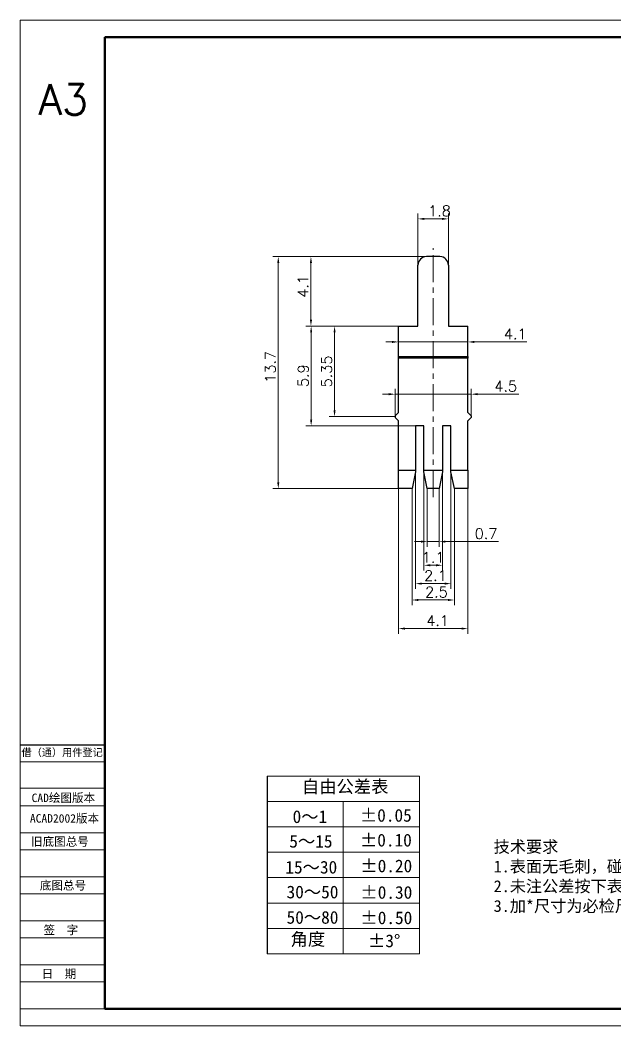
# Model space of a CAD drawing. Header units: millimetres. Extents: x 3086.9 to 3170.9, y 1665.3 to 1724.7.
# Drawn here: x 3086.9 to 3122, y 1665.3 to 1724.7 of the extents above; entities that cross this region are included whole.
import ezdxf

# ---------------------------------------------------------------- set-up
doc = ezdxf.new("R2010")
doc.units = ezdxf.units.MM
doc.linetypes.add('CENTER', pattern=[50.8, 31.75, -6.35, 6.35, -6.35])
for name, color, linetype, lineweight in [('中心线', 1, 'CENTER', 9), ('实线', 7, 'Continuous', 25), ('尺寸标注', 2, 'Continuous', 9), ('引导线', 6, 'Continuous', 9), ('文本', 3, 'Continuous', 15), ('粗实线', 9, 'Continuous', 50)]:
    doc.layers.add(name, color=color, linetype=linetype, lineweight=lineweight)
doc.styles.add('st', font='txt.shx')
doc.styles.get("Standard").update_dxf_attribs({"font": 'simfang.ttf'})
doc.dimstyles.new('st', dxfattribs={"dimscale": 0.25, "dimtxt": 2.5, "dimasz": 1.5, "dimexe": 1.25, "dimexo": 0, "dimtad": 1, "dimtoh": 1, "dimdec": 3, "dimdsep": 46, "dimtxsty": 'st', "dimcen": 0, "dimclrd": 256, "dimclre": 256, "dimclrt": 3, "dimadec": 3, "dimazin": 2, "dimtfac": 1, "dimtdec": 3, "dimtmove": 0, "dimatfit": 1, "dimfxl": 0, "dimlwd": -1, "dimlwe": -1, "dimarcsym": 0})

# ---------------------------------------------------------------- blocks, each defined once
blk = doc.blocks.new('*D106')
at = {"layer": 'Defpoints', "color": 0, "ltscale": 0.2, "transparency": 16777216}
for p in [(3109.26, 1697.054), (3113.36, 1697.054), (3113.36, 1688.788)]:
    blk.add_point(p, dxfattribs=at)
at = {"layer": '尺寸标注', "ltscale": 0.2, "transparency": 16777216}
for p, q in [((3109.26, 1697.054), (3109.26, 1688.476)), ((3113.36, 1697.054), (3113.36, 1688.476)), ((3109.635, 1688.788), (3112.985, 1688.788))]:
    blk.add_line(p, q, dxfattribs=at)
for points in [[(3109.635, 1688.851), (3109.635, 1688.726), (3109.26, 1688.788)], [(3112.985, 1688.851), (3112.985, 1688.726), (3113.36, 1688.788)]]:
    blk.add_solid(points, dxfattribs=at)
at = {"layer": '尺寸标注', "color": 3, "ltscale": 0.2, "transparency": 16777216, "insert": (3111.573, 1689.257), "char_height": 0.625, "attachment_point": 5, "style": 'st'}
blk.add_mtext('4.1', dxfattribs=at)
blk = doc.blocks.new('*D107')
at = {"layer": 'Defpoints', "color": 0, "ltscale": 0.2, "transparency": 16777216}
for p in [(3110.06, 1697.054), (3112.56, 1697.054), (3112.56, 1690.477)]:
    blk.add_point(p, dxfattribs=at)
at = {"layer": '尺寸标注', "ltscale": 0.2, "transparency": 16777216}
for p, q in [((3110.06, 1697.054), (3110.06, 1690.164)), ((3112.56, 1697.054), (3112.56, 1690.164)), ((3110.435, 1690.477), (3112.185, 1690.477))]:
    blk.add_line(p, q, dxfattribs=at)
for points in [[(3110.435, 1690.539), (3110.435, 1690.414), (3110.06, 1690.477)], [(3112.185, 1690.539), (3112.185, 1690.414), (3112.56, 1690.477)]]:
    blk.add_solid(points, dxfattribs=at)
at = {"layer": '尺寸标注', "color": 3, "ltscale": 0.2, "transparency": 16777216, "insert": (3111.501, 1690.945), "char_height": 0.625, "attachment_point": 5, "style": 'st'}
blk.add_mtext('2.5', dxfattribs=at)
blk = doc.blocks.new('*D108')
at = {"layer": 'Defpoints', "color": 0, "ltscale": 0.2, "transparency": 16777216}
for p in [(3110.26, 1698.104), (3112.36, 1698.154), (3112.36, 1691.443)]:
    blk.add_point(p, dxfattribs=at)
at = {"layer": '尺寸标注', "ltscale": 0.2, "transparency": 16777216}
for p, q in [((3110.26, 1698.104), (3110.26, 1691.13)), ((3112.36, 1698.154), (3112.36, 1691.13)), ((3110.635, 1691.443), (3111.985, 1691.443))]:
    blk.add_line(p, q, dxfattribs=at)
for points in [[(3110.635, 1691.505), (3110.635, 1691.38), (3110.26, 1691.443)], [(3111.985, 1691.505), (3111.985, 1691.38), (3112.36, 1691.443)]]:
    blk.add_solid(points, dxfattribs=at)
at = {"layer": '尺寸标注', "color": 3, "ltscale": 0.2, "transparency": 16777216, "insert": (3111.442, 1691.911), "char_height": 0.625, "attachment_point": 5, "style": 'st'}
blk.add_mtext('2.1', dxfattribs=at)
blk = doc.blocks.new('*D109')
at = {"layer": 'Defpoints', "color": 0, "ltscale": 0.2, "transparency": 16777216}
for p in [(3110.76, 1698.154), (3111.86, 1698.154), (3111.86, 1692.527)]:
    blk.add_point(p, dxfattribs=at)
at = {"layer": '尺寸标注', "ltscale": 0.2, "transparency": 16777216}
for p, q in [((3110.76, 1698.154), (3110.76, 1692.215)), ((3111.86, 1698.154), (3111.86, 1692.215)), ((3111.135, 1692.527), (3111.485, 1692.527))]:
    blk.add_line(p, q, dxfattribs=at)
for points in [[(3111.135, 1692.59), (3111.135, 1692.465), (3110.76, 1692.527)], [(3111.485, 1692.59), (3111.485, 1692.465), (3111.86, 1692.527)]]:
    blk.add_solid(points, dxfattribs=at)
at = {"layer": '尺寸标注', "color": 3, "ltscale": 0.2, "transparency": 16777216, "insert": (3111.31, 1692.996), "char_height": 0.625, "attachment_point": 5, "style": 'st'}
blk.add_mtext('1.1', dxfattribs=at)
blk = doc.blocks.new('*D110')
at = {"layer": 'Defpoints', "color": 0, "ltscale": 0.2, "transparency": 16777216}
for p in [(3110.96, 1697.054), (3111.66, 1697.054), (3111.66, 1693.924)]:
    blk.add_point(p, dxfattribs=at)
at = {"layer": '尺寸标注', "ltscale": 0.2, "transparency": 16777216}
for p, q in [((3110.96, 1697.054), (3110.96, 1693.611)), ((3111.66, 1697.054), (3111.66, 1693.611)), ((3110.585, 1693.924), (3110.21, 1693.924)), ((3110.96, 1693.924), (3111.66, 1693.924)), ((3112.035, 1693.924), (3115.159, 1693.924))]:
    blk.add_line(p, q, dxfattribs=at)
for points in [[(3110.585, 1693.986), (3110.585, 1693.861), (3110.96, 1693.924)], [(3112.035, 1693.986), (3112.035, 1693.861), (3111.66, 1693.924)]]:
    blk.add_solid(points, dxfattribs=at)
at = {"layer": '尺寸标注', "color": 3, "ltscale": 0.2, "transparency": 16777216, "insert": (3114.43, 1694.393), "char_height": 0.625, "attachment_point": 5, "style": 'st'}
blk.add_mtext('0.7', dxfattribs=at)
blk = doc.blocks.new('*D111')
at = {"layer": 'Defpoints', "color": 0, "ltscale": 0.2, "transparency": 16777216}
for p in [(3102.16, 1710.754), (3110.91, 1710.754), (3109.26, 1697.054)]:
    blk.add_point(p, dxfattribs=at)
at = {"layer": '尺寸标注', "ltscale": 0.2, "transparency": 16777216}
for p, q in [((3110.91, 1710.754), (3101.848, 1710.754)), ((3102.16, 1697.429), (3102.16, 1710.379)), ((3109.26, 1697.054), (3101.848, 1697.054))]:
    blk.add_line(p, q, dxfattribs=at)
for points in [[(3102.098, 1710.379), (3102.223, 1710.379), (3102.16, 1710.754)], [(3102.098, 1697.429), (3102.223, 1697.429), (3102.16, 1697.054)]]:
    blk.add_solid(points, dxfattribs=at)
at = {"layer": '尺寸标注', "color": 3, "ltscale": 0.2, "transparency": 16777216, "insert": (3101.692, 1704.245), "char_height": 0.625, "attachment_point": 5, "rotation": 90, "style": 'st'}
blk.add_mtext('13.7', dxfattribs=at)
blk = doc.blocks.new('*D112')
at = {"layer": 'Defpoints', "color": 0, "ltscale": 0.2, "transparency": 16777216}
for p in [(3104.101, 1706.654), (3109.26, 1706.654), (3110.26, 1700.754)]:
    blk.add_point(p, dxfattribs=at)
at = {"layer": '尺寸标注', "ltscale": 0.2, "transparency": 16777216}
for p, q in [((3109.26, 1706.654), (3103.789, 1706.654)), ((3104.101, 1701.129), (3104.101, 1706.279)), ((3110.26, 1700.754), (3103.789, 1700.754))]:
    blk.add_line(p, q, dxfattribs=at)
for points in [[(3104.039, 1706.279), (3104.164, 1706.279), (3104.101, 1706.654)], [(3104.039, 1701.129), (3104.164, 1701.129), (3104.101, 1700.754)]]:
    blk.add_solid(points, dxfattribs=at)
at = {"layer": '尺寸标注', "color": 3, "ltscale": 0.2, "transparency": 16777216, "insert": (3103.633, 1703.723), "char_height": 0.625, "attachment_point": 5, "rotation": 90, "style": 'st'}
blk.add_mtext('5.9', dxfattribs=at)
blk = doc.blocks.new('*D113')
at = {"layer": 'Defpoints', "color": 0, "ltscale": 0.2, "transparency": 16777216}
for p in [(3105.485, 1706.654), (3109.26, 1706.654), (3109.06, 1701.304)]:
    blk.add_point(p, dxfattribs=at)
at = {"layer": '尺寸标注', "ltscale": 0.2, "transparency": 16777216}
for p, q in [((3109.26, 1706.654), (3105.173, 1706.654)), ((3105.485, 1701.679), (3105.485, 1706.279)), ((3109.06, 1701.304), (3105.173, 1701.304))]:
    blk.add_line(p, q, dxfattribs=at)
for points in [[(3105.423, 1706.279), (3105.548, 1706.279), (3105.485, 1706.654)], [(3105.423, 1701.679), (3105.548, 1701.679), (3105.485, 1701.304)]]:
    blk.add_solid(points, dxfattribs=at)
at = {"layer": '尺寸标注', "color": 3, "ltscale": 0.2, "transparency": 16777216, "insert": (3105.017, 1703.972), "char_height": 0.625, "attachment_point": 5, "rotation": 90, "style": 'st'}
blk.add_mtext('5.35', dxfattribs=at)
blk = doc.blocks.new('*D114')
at = {"layer": 'Defpoints', "color": 0, "ltscale": 0.2, "transparency": 16777216}
for p in [(3104.09, 1710.754), (3110.91, 1710.754), (3109.26, 1706.654)]:
    blk.add_point(p, dxfattribs=at)
at = {"layer": '尺寸标注', "ltscale": 0.2, "transparency": 16777216}
for p, q in [((3110.91, 1710.754), (3103.778, 1710.754)), ((3104.09, 1707.029), (3104.09, 1710.379)), ((3109.26, 1706.654), (3103.778, 1706.654))]:
    blk.add_line(p, q, dxfattribs=at)
for points in [[(3104.028, 1710.379), (3104.153, 1710.379), (3104.09, 1710.754)], [(3104.028, 1707.029), (3104.153, 1707.029), (3104.09, 1706.654)]]:
    blk.add_solid(points, dxfattribs=at)
at = {"layer": '尺寸标注', "color": 3, "ltscale": 0.2, "transparency": 16777216, "insert": (3103.622, 1708.997), "char_height": 0.625, "attachment_point": 5, "rotation": 90, "style": 'st'}
blk.add_mtext('4.1', dxfattribs=at)
blk = doc.blocks.new('*D115')
at = {"layer": 'Defpoints', "color": 0, "ltscale": 0.2, "transparency": 16777216}
for p in [(3109.26, 1705.754), (3113.36, 1705.754), (3113.36, 1705.717)]:
    blk.add_point(p, dxfattribs=at)
at = {"layer": '尺寸标注', "ltscale": 0.2, "transparency": 16777216}
for p, q in [((3108.885, 1705.717), (3108.51, 1705.717)), ((3109.26, 1705.754), (3109.26, 1705.404)), ((3109.26, 1705.717), (3113.36, 1705.717)), ((3113.36, 1705.754), (3113.36, 1705.404)), ((3113.735, 1705.717), (3116.835, 1705.717))]:
    blk.add_line(p, q, dxfattribs=at)
for points in [[(3108.885, 1705.779), (3108.885, 1705.654), (3109.26, 1705.717)], [(3113.735, 1705.779), (3113.735, 1705.654), (3113.36, 1705.717)]]:
    blk.add_solid(points, dxfattribs=at)
at = {"layer": '尺寸标注', "color": 3, "ltscale": 0.2, "transparency": 16777216, "insert": (3116.158, 1706.186), "char_height": 0.625, "attachment_point": 5, "style": 'st'}
blk.add_mtext('4.1', dxfattribs=at)
blk = doc.blocks.new('*D116')
at = {"layer": 'Defpoints', "color": 0, "ltscale": 0.2, "transparency": 16777216}
for p in [(3113.56, 1702.631), (3109.06, 1701.304), (3113.56, 1701.304)]:
    blk.add_point(p, dxfattribs=at)
at = {"layer": '尺寸标注', "ltscale": 0.2, "transparency": 16777216}
for p, q in [((3108.685, 1702.631), (3108.31, 1702.631)), ((3109.06, 1701.304), (3109.06, 1702.944)), ((3109.06, 1702.631), (3113.56, 1702.631)), ((3113.56, 1701.304), (3113.56, 1702.944)), ((3113.935, 1702.631), (3116.373, 1702.631))]:
    blk.add_line(p, q, dxfattribs=at)
for points in [[(3108.685, 1702.694), (3108.685, 1702.569), (3109.06, 1702.631)], [(3113.935, 1702.694), (3113.935, 1702.569), (3113.56, 1702.631)]]:
    blk.add_solid(points, dxfattribs=at)
at = {"layer": '尺寸标注', "color": 3, "ltscale": 0.2, "transparency": 16777216, "insert": (3115.592, 1703.1), "char_height": 0.625, "attachment_point": 5, "style": 'st'}
blk.add_mtext('4.5', dxfattribs=at)
blk = doc.blocks.new('*D131')
at = {"layer": 'Defpoints', "color": 0, "ltscale": 0.2, "transparency": 16777216}
for p in [(3112.21, 1712.984), (3110.41, 1710.254), (3112.21, 1710.254)]:
    blk.add_point(p, dxfattribs=at)
at = {"layer": '尺寸标注', "ltscale": 0.2, "transparency": 16777216}
for p, q in [((3110.41, 1710.254), (3110.41, 1713.297)), ((3112.21, 1710.254), (3112.21, 1713.297)), ((3110.785, 1712.984), (3111.835, 1712.984))]:
    blk.add_line(p, q, dxfattribs=at)
for points in [[(3110.785, 1713.047), (3110.785, 1712.922), (3110.41, 1712.984)], [(3111.835, 1713.047), (3111.835, 1712.922), (3112.21, 1712.984)]]:
    blk.add_solid(points, dxfattribs=at)
at = {"layer": '尺寸标注', "color": 3, "ltscale": 0.2, "transparency": 16777216, "insert": (3111.682, 1713.453), "char_height": 0.625, "attachment_point": 5, "style": 'st'}
blk.add_mtext('1.8', dxfattribs=at)

msp = doc.modelspace()

# ---------------------------------------------------------------- linework, layer by layer
at = {"color": 7, "linetype": 'Continuous', "lineweight": 25}
for p, q in [((3111.7104, 1710.7537), (3110.9104, 1710.7537)), ((3110.4104, 1706.6537), (3110.4104, 1710.2537)), ((3112.2104, 1710.2537), (3112.2104, 1706.6537)), ((3109.2604, 1706.6537), (3110.4104, 1706.6537)), ((3109.2604, 1704.8537), (3109.2604, 1706.6537)), ((3112.2104, 1706.6537), (3113.3604, 1706.6537)), ((3113.3604, 1704.8537), (3113.3604, 1706.6537)), ((3109.2604, 1704.7537), (3109.2604, 1704.8537)), ((3109.2604, 1704.8537), (3113.3604, 1704.8537)), ((3113.3604, 1704.8537), (3113.3604, 1704.7537)), ((3113.3604, 1704.7537), (3109.2604, 1704.7537)), ((3109.2604, 1701.5537), (3109.2604, 1704.7537)), ((3113.3604, 1701.5537), (3113.3604, 1704.7537)), ((3109.2604, 1701.5537), (3109.0604, 1701.3537)), ((3109.0604, 1701.3537), (3109.0604, 1701.2537)), ((3109.0604, 1701.2537), (3109.2604, 1701.0537)), ((3113.5604, 1701.3537), (3113.3604, 1701.5537)), ((3113.3604, 1701.0537), (3113.5604, 1701.2537)), ((3113.5604, 1701.3537), (3113.5604, 1701.2537)), ((3109.2604, 1698.1537), (3109.2604, 1701.0537)), ((3110.7604, 1700.7537), (3110.2604, 1700.7537)), ((3110.2604, 1700.7537), (3110.2604, 1698.1537)), ((3110.7604, 1698.1537), (3110.7604, 1700.7537)), ((3112.3604, 1700.7537), (3111.8604, 1700.7537)), ((3111.8604, 1700.7537), (3111.8604, 1698.1537)), ((3112.3604, 1698.1537), (3112.3604, 1700.7537)), ((3113.3604, 1698.1537), (3113.3604, 1701.0537)), ((3109.2604, 1698.1537), (3110.2604, 1698.1537)), ((3109.2604, 1697.0537), (3109.2604, 1698.1537)), ((3110.2604, 1698.0537), (3110.0604, 1697.0537)), ((3110.2604, 1698.1537), (3110.2604, 1698.0537)), ((3110.7604, 1698.1537), (3111.8604, 1698.1537)), ((3110.7604, 1698.0537), (3110.7604, 1698.1537)), ((3110.9604, 1697.0537), (3110.7604, 1698.0537)), ((3111.8604, 1698.0537), (3111.6604, 1697.0537)), ((3111.8604, 1698.1537), (3111.8604, 1698.0537)), ((3112.3604, 1698.1537), (3113.3604, 1698.1537)), ((3112.3604, 1698.0537), (3112.3604, 1698.1537)), ((3112.5604, 1697.0537), (3112.3604, 1698.0537)), ((3113.3604, 1698.1537), (3113.3604, 1697.0537)), ((3110.0604, 1697.0537), (3109.2604, 1697.0537)), ((3111.6604, 1697.0537), (3110.9604, 1697.0537)), ((3113.3604, 1697.0537), (3112.5604, 1697.0537))]:
    msp.add_line(p, q, dxfattribs=at)
at = {"lineweight": 13}
for p, q in [((3101.5024, 1680.0787), (3110.5024, 1680.0787)), ((3110.5024, 1680.0787), (3110.5024, 1669.5787)), ((3110.5024, 1678.5787), (3101.5024, 1678.5787)), ((3106.0024, 1678.5787), (3106.0024, 1669.5787)), ((3110.5024, 1677.0787), (3101.5024, 1677.0787)), ((3110.5024, 1675.5787), (3101.5024, 1675.5787)), ((3110.5024, 1674.0787), (3101.5024, 1674.0787)), ((3110.5024, 1672.5787), (3101.5024, 1672.5787)), ((3110.5024, 1671.0787), (3101.5024, 1671.0787)), ((3110.5024, 1669.5787), (3101.5024, 1669.5787))]:
    msp.add_line(p, q, dxfattribs=at)
at = {"color": 7, "linetype": 'Continuous', "lineweight": 25}
for centre, start, end in [((3110.9104, 1710.2537), 90, 180), ((3111.7104, 1710.2537), 0, 90)]:
    msp.add_arc(centre, 0.5, start, end, dxfattribs=at)
at = {"layer": '中心线', "ltscale": 0.05}
msp.add_line((3111.3104, 1696.5537), (3111.3104, 1711.2537), dxfattribs=at)
at = {"layer": '实线'}
for p, q in [((3086.9125, 1681.9236), (3091.9125, 1681.9236)), ((3091.9125, 1666.3236), (3091.9125, 1677.5236)), ((3091.9125, 1677.5236), (3091.9125, 1666.3236))]:
    msp.add_line(p, q, dxfattribs=at)
at = {"layer": '实线', "ltscale": 0.2}
msp.add_line((3101.5024, 1680.0787), (3101.5024, 1669.5787), dxfattribs=at)
at = {"layer": '引导线'}
for p, q in [((3086.9125, 1724.7236), (3170.9125, 1724.7236)), ((3086.9125, 1665.3236), (3086.9125, 1724.7236)), ((3091.9125, 1680.9236), (3086.9125, 1680.9236)), ((3091.9125, 1679.3558), (3086.9125, 1679.3558)), ((3091.9125, 1678.3236), (3086.9125, 1678.3236)), ((3091.9125, 1676.7236), (3086.9125, 1676.7236)), ((3091.9125, 1675.7236), (3086.9125, 1675.7236)), ((3091.9125, 1674.1236), (3086.9125, 1674.1236)), ((3091.9125, 1673.1236), (3086.9125, 1673.1236)), ((3091.9125, 1671.5236), (3086.9125, 1671.5236)), ((3091.9125, 1670.5236), (3086.9125, 1670.5236)), ((3091.9125, 1668.9236), (3086.9125, 1668.9236)), ((3091.9125, 1667.9236), (3086.9125, 1667.9236)), ((3091.9125, 1666.3236), (3086.9125, 1666.3236)), ((3086.9125, 1665.3236), (3170.9125, 1665.3236))]:
    msp.add_line(p, q, dxfattribs=at)
at = {"layer": '粗实线'}
for p, q in [((3091.9125, 1666.3236), (3091.9125, 1723.7236)), ((3091.9125, 1723.7236), (3169.9125, 1723.7236)), ((3091.9125, 1666.3236), (3169.9125, 1666.3236))]:
    msp.add_line(p, q, dxfattribs=at)

# ---------------------------------------------------------------- texts
at = {"lineweight": 13, "char_height": 0.75, "attachment_point": 1}
for s, width, insert in [('自由公差表', 19.208783, (3103.5561, 1679.8331)), ('{\\fFangSong|b0|i0|c0|p49;%%P0.05}', 5.174616, (3106.9819, 1678.1328)), ('0～1', 8.746364, (3103.0069, 1678.0554)), ('{\\fFangSong|b0|i0|c0|p49;5\\fFangSong|b0|i0|c134|p49;～\\fFangSong|b0|i0|c0|p49;15}', 8.746364, (3102.8114, 1676.6021)), ('{\\fFangSong|b0|i0|c0|p49;%%P0.10}', 5.174616, (3106.9851, 1676.6681)), ('{\\fFangSong|b0|i0|c0|p49;%%P0.20}', 5.174616, (3107.0097, 1675.1457)), ('{\\fFangSong|b0|i0|c0|p49;15\\fFangSong|b0|i0|c134|p49;～\\fFangSong|b0|i0|c0|p49;30}', 13.809855, (3102.5784, 1675.0713)), ('{\\fFangSong|b0|i0|c0|p49;30\\fFangSong|b0|i0|c134|p49;～\\fFangSong|b0|i0|c0|p49;50}', 11.786516, (3102.6494, 1673.6067)), ('{\\fFangSong|b0|i0|c0|p49;%%P0.30}', 5.174616, (3107.0139, 1673.5827)), ('{\\fFangSong|b0|i0|c0|p49;%%P0.50}', 5.174616, (3107.0139, 1672.0827)), ('{\\fFangSong|b0|i0|c0|p49;50\\fFangSong|b0|i0|c134|p49;～\\fFangSong|b0|i0|c0|p49;80}', 11.786516, (3102.6494, 1672.1067)), ('角度', 8.746364, (3102.8847, 1670.8199)), ('{\\fFangSong|b0|i0|c0|p49;%%P3%%D}', 5.174616, (3107.4625, 1670.7227))]:
    msp.add_mtext_dynamic_manual_height_columns(s, width=width, gutter_width=12.5, heights=[0], dxfattribs=dict(at, insert=insert))
at = {"layer": '实线', "ltscale": 0.2, "insert": (3088.0008, 1720.9348), "char_height": 1.8, "width": 5, "attachment_point": 1, "style": 'st'}
msp.add_mtext('A3', dxfattribs=at)
at = {"layer": '文本', "ltscale": 0.2, "attachment_point": 5}
for s, insert, char_height, width in [('借（通）用件登记', (3089.395, 1681.4448), 0.44, 10.22572), ('CAD绘图版本', (3089.466, 1678.7626), 0.5, 15.159404), ('ACAD2002版本', (3089.5346, 1677.5484), 0.5, 11.701904), ('旧底图总号', (3089.264, 1676.1756), 0.5, 13.237686), ('底图总号', (3089.4426, 1673.5892), 0.5, 2.90232), ('签  字', (3089.3206, 1670.957), 0.5, 2.90232), ('日  期', (3089.2089, 1668.3695), 0.5, 2.90232)]:
    msp.add_mtext(s, dxfattribs=dict(at, insert=insert, char_height=char_height, width=width))
at = {"layer": '文本', "insert": (3114.8804, 1676.2556), "char_height": 0.8, "width": 64.017479, "attachment_point": 1}
msp.add_mtext('{\\fSimSun|b0|i0|c134|p2;\\H0.875x;技术要求\\P1.表面无毛刺，碰伤等缺陷；\\P2.未注公差按下表执行；\\P3.加*尺寸为必检尺寸；\\H3.5714x;\\P\\Ftxt|c134;\\H0.3x;      }', dxfattribs=at)

# ---------------------------------------------------------------- dimensions: what is measured, and where the dimension line sits
at = {"layer": '尺寸标注', "ltscale": 0.2}
for base, p1, p2, picture, middle in [((3112.2104, 1712.9841), (3110.4104, 1710.2537), (3112.2104, 1710.2537), '*D131', (3111.6822, 1712.9841)), ((3113.3604, 1705.7168), (3109.2604, 1705.7537), (3113.3604, 1705.7537), '*D115', (3116.1583, 1705.7168)), ((3113.5604, 1702.631), (3109.0604, 1701.3037), (3113.5604, 1701.3037), '*D116', (3115.5916, 1702.631)), ((3112.3604, 1691.4426), (3110.2604, 1698.1037), (3112.3604, 1698.1537), '*D108', (3111.4419, 1691.4426)), ((3111.8604, 1692.5273), (3110.7604, 1698.1537), (3111.8604, 1698.1537), '*D109', (3111.3104, 1692.5273)), ((3113.3604, 1688.7882), (3109.2604, 1697.0537), (3113.3604, 1697.0537), '*D106', (3111.5733, 1688.7882)), ((3112.5604, 1690.4765), (3110.0604, 1697.0537), (3112.5604, 1697.0537), '*D107', (3111.5014, 1690.4765)), ((3111.6604, 1693.9239), (3110.9604, 1697.0537), (3111.6604, 1697.0537), '*D110', (3114.4301, 1693.9239))]:
    dim = msp.add_linear_dim(base=base, p1=p1, p2=p2, dimstyle='st', dxfattribs=at)
    dim.commit()
    dim.dimension.update_dxf_attribs({"geometry": picture, "text_midpoint": middle, "dimtype": 160})
for base, p1, p2, picture, middle in [((3102.1605, 1710.7537), (3109.2604, 1697.0537), (3110.9104, 1710.7537), '*D111', (3102.1605, 1704.2454)), ((3104.0904, 1710.7537), (3109.2604, 1706.6537), (3110.9104, 1710.7537), '*D114', (3104.0904, 1708.9974)), ((3104.1014, 1706.6537), (3110.2604, 1700.7537), (3109.2604, 1706.6537), '*D112', (3104.1014, 1703.7232)), ((3105.4853, 1706.6537), (3109.0604, 1701.3037), (3109.2604, 1706.6537), '*D113', (3105.4853, 1703.9723))]:
    dim = msp.add_linear_dim(base=base, p1=p1, p2=p2, angle=90, dimstyle='st', dxfattribs=at)
    dim.commit()
    dim.dimension.update_dxf_attribs({"geometry": picture, "text_midpoint": middle, "dimtype": 160})

doc.saveas('drawing.dxf')
